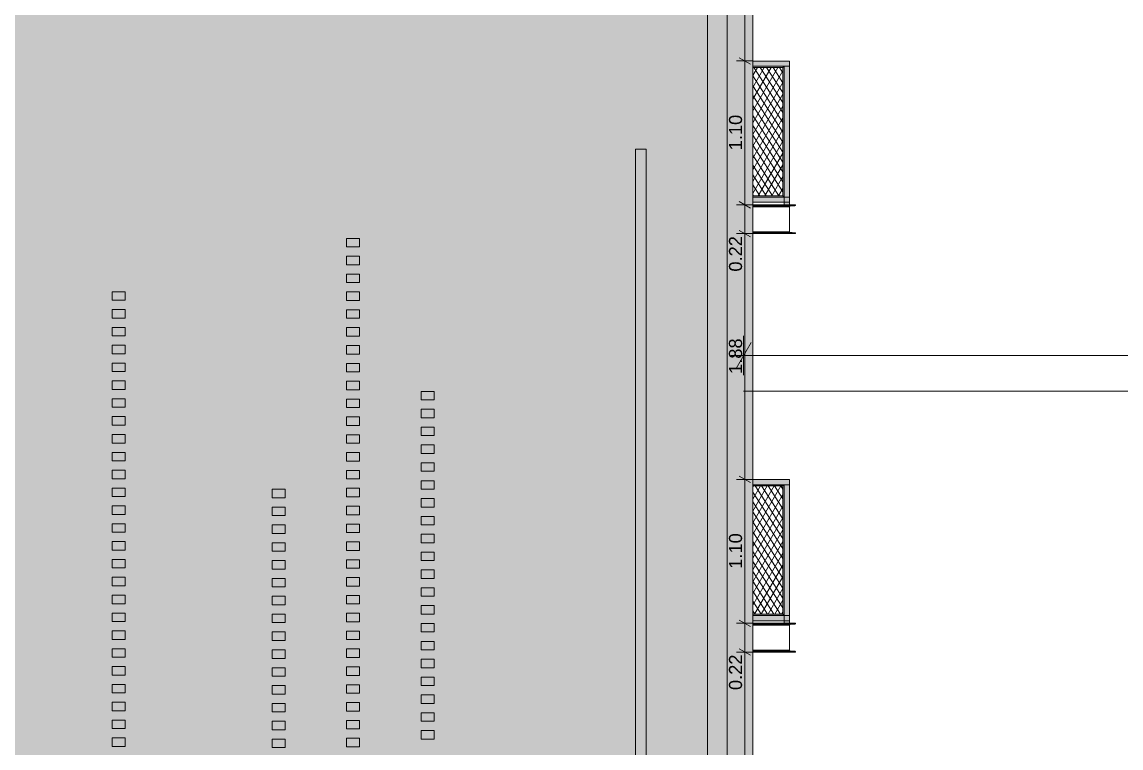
# Model space of a CAD drawing. Header units: millimetres. Extents: x 475616349 to 476941521, y 4620115302 to 4621446928.
# Drawn here: x 476732693 to 476741096, y 4620478227 to 4620483779 of the extents above; entities that cross this region are included whole.
import ezdxf

# ---------------------------------------------------------------- set-up
doc = ezdxf.new("R2010")
doc.units = ezdxf.units.MM
doc.header["$MEASUREMENT"] = 0
for name, color, linetype, lineweight in [('0_Pen_No__250_Pen_No__255', 255, 'Continuous', 0), ('0_Pen_No__250_Pen_No__7', 7, 'Continuous', 0), ('New_2D Drafting - General_Pen_No__30_Pen_No__9_Pen_No__9_Pen_No__255', 255, 'Continuous', 0), ('New_2D Drafting - General_Pen_No__30_Pen_No__9_Pen_No__9_Pen_No__7', 7, 'Continuous', 0), ('New_2D Drafting - General_Pen_No__4', 7, 'Continuous', 0), ('New_2D Drafting - General_Pen_No__7', 7, 'Continuous', 0), ('New_Structural - Bearing_Pen_No__1', 1, 'Continuous', 0), ('New_Structural - Bearing_Pen_No__250', 7, 'Continuous', 0), ('New_zoma_Pen_No__4', 7, 'Continuous', 0), ('New_zoma_Pen_No__7', 7, 'Continuous', 0), ('Structural - Bearing_Pen_No__7', 7, 'Continuous', 0), ('zoma_Pen_No__1', 1, 'Continuous', 0)]:
    doc.layers.add(name, color=color, linetype=linetype, lineweight=lineweight)
doc.layers.add('New_2D Drafting - General_Pen_No__30_Pen_No__9_Pen_No__9_Pen_No__254', color=7, linetype='Continuous', lineweight=0, true_color=0xcccccc)
doc.layers.add('New_zoma', color=7, linetype='Continuous')
doc.layers.add('zoma', color=7, linetype='Continuous')
doc.styles.add('GENERATED_STYLE_1', font='arial.ttf')
doc.styles.add('GENERATED_STYLE_2', font='arial.ttf')
doc.linetypes.add('Break', pattern='A,0,[1,бѓЎбѓђбѓ®бѓљбѓ\x98бѓ\x98 #13 nika1.Shx,S=15.679026,R=0,X=0,Y=0],-1975.557214,0', length=1975.557214)
doc.dimstyles.new('GENERATED_STYLE__19', dxfattribs={"dimtxt": 100, "dimasz": 64.421331, "dimexe": 0.18, "dimexo": 3, "dimgap": 0.09, "dimtad": 1, "dimlfac": 0.001, "dimzin": 0, "dimdsep": 46, "dimtxsty": 'GENERATED_STYLE_1', "dimblk": 'ARROWHEAD_2', "dimblk1": 'ARROWHEAD_2', "dimblk2": 'ARROWHEAD_2', "dimcen": 0.09, "dimclrd": 7, "dimclre": 7, "dimclrt": 7, "dimadec": 0, "dimazin": 0, "dimtfac": 1, "dimtdec": 4, "dimtmove": 0, "dimatfit": 3, "dimfxl": 1, "dimtolj": 1, "dimtzin": 0, "dimarcsym": 0})
doc.dimstyles.new('GENERATED_STYLE__4', dxfattribs={"dimtxt": 300, "dimasz": 152, "dimexe": 0.18, "dimexo": 3, "dimgap": 0.09, "dimtad": 1, "dimtih": 1, "dimtoh": 1, "dimlfac": 0.001, "dimzin": 0, "dimdsep": 46, "dimtxsty": 'GENERATED_STYLE_2', "dimblk": 'ARROWHEAD_2', "dimblk1": 'ARROWHEAD_2', "dimblk2": 'ARROWHEAD_2', "dimcen": 0.09, "dimclrd": 1, "dimclre": 1, "dimclrt": 1, "dimadec": 0, "dimazin": 0, "dimtfac": 1, "dimtdec": 4, "dimtmove": 0, "dimatfit": 3, "dimfxl": 1, "dimtolj": 1, "dimtzin": 0, "dimarcsym": 0})
pattern_1 = [(60, (476577134.07, 4620325125.74), (-38.971143, 22.5), []), (122.833095, (476577134.07, 4620325125.74), (36.80608, 18.75), [])]

# ---------------------------------------------------------------- blocks, each defined once
blk = doc.blocks.new('*D251', base_point=(476577134.1, 4620325125.7))
at = {"layer": 'zoma_Pen_No__1', "color": 1, "linetype": 'Continuous', "lineweight": 0, "transparency": 16777216}
for p, q in [((476738267.6, 4620481328.6), (476738152.1, 4620481128.6)), ((476738209.9, 4620481078.6), (476738209.9, 4620481378.6)), ((476746821.4, 4620481128.6), (476746936.9, 4620481328.6)), ((476746879.2, 4620481078.6), (476746879.2, 4620481378.6)), ((476738112.1, 4620481228.6), (476738209.9, 4620481228.6)), ((476738209.9, 4620481228.6), (476746879.2, 4620481228.6)), ((476746879.2, 4620481228.6), (476746977, 4620481228.6))]:
    blk.add_line(p, q, dxfattribs=at)
at = {"layer": 'zoma_Pen_No__1', "color": 1, "lineweight": 0, "transparency": 16777216, "insert": (476742031.6, 4620481288.6), "char_height": 300, "attachment_point": 7, "style": 'GENERATED_STYLE_2'}
blk.add_mtext('\\A1;{\\pql;\\fArial CYR|b0|i0|c204|p34;39.86}', dxfattribs=at)
blk = doc.blocks.new('ARROWHEAD_2')
at = {"color": 0, "linetype": 'Continuous', "lineweight": 0}
for p, q in [((-0.378, -0.655), (0.378, 0.655)), ((0, 0), (-1, 0))]:
    blk.add_line(p, q, dxfattribs=at)
blk = doc.blocks.new('*D1128', base_point=(476577134.1, 4620325125.7))
at = {"layer": 'New_zoma_Pen_No__4', "color": 7, "linetype": 'Continuous', "lineweight": 0, "transparency": 16777216}
for p, q in [((476738283.3, 4620478960.9), (476738156.1, 4620478960.9)), ((476738177.3, 4620478985.3), (476738262.1, 4620478936.4)), ((476738219.7, 4620477080.9), (476738219.7, 4620478960.9)), ((476738283.3, 4620477080.9), (476738156.1, 4620477080.9)), ((476738177.3, 4620477105.3), (476738262.1, 4620477056.4))]:
    blk.add_line(p, q, dxfattribs=at)
at = {"layer": 'New_zoma_Pen_No__7', "color": 7, "lineweight": 0, "transparency": 16777216, "char_height": 100, "attachment_point": 7, "rotation": 90, "style": 'GENERATED_STYLE_1'}
for s, insert in [('\\A1;{\\pql;\\fArial|b0|i0|c0|p34;0.22}', (476738199.7, 4620478670.3)), ('\\A1;{\\pql;\\fArial|b0|i0|c0|p34;1.88}', (476738199.7, 4620477887.8))]:
    blk.add_mtext(s, dxfattribs=dict(at, insert=insert))
blk = doc.blocks.new('*D1129', base_point=(476577134.1, 4620325125.7))
at = {"layer": 'New_zoma_Pen_No__4', "color": 7, "linetype": 'Continuous', "lineweight": 0, "transparency": 16777216}
for p, q in [((476738283.3, 4620479180.9), (476738156.1, 4620479180.9)), ((476738177.3, 4620479205.3), (476738262.1, 4620479156.4)), ((476738219.7, 4620478960.9), (476738219.7, 4620479180.9)), ((476738283.3, 4620478960.9), (476738156.1, 4620478960.9)), ((476738177.3, 4620478985.3), (476738262.1, 4620478936.4))]:
    blk.add_line(p, q, dxfattribs=at)
blk = doc.blocks.new('*D1130', base_point=(476577134.1, 4620325125.7))
at = {"layer": 'New_zoma_Pen_No__4', "color": 7, "linetype": 'Continuous', "lineweight": 0, "transparency": 16777216}
for p, q in [((476738177.3, 4620480305.3), (476738262.1, 4620480256.4)), ((476738283.3, 4620480280.9), (476738156.1, 4620480280.9)), ((476738219.7, 4620479180.9), (476738219.7, 4620480280.9)), ((476738283.3, 4620479180.9), (476738156.1, 4620479180.9)), ((476738177.3, 4620479205.3), (476738262.1, 4620479156.4))]:
    blk.add_line(p, q, dxfattribs=at)
at = {"layer": 'New_zoma_Pen_No__7', "color": 7, "lineweight": 0, "transparency": 16777216, "insert": (476738199.7, 4620479597.8), "char_height": 100, "attachment_point": 7, "rotation": 90, "style": 'GENERATED_STYLE_1'}
blk.add_mtext('\\A1;{\\pql;\\fArial|b0|i0|c0|p34;1.10}', dxfattribs=at)
blk = doc.blocks.new('*D1131', base_point=(476577134.1, 4620325125.7))
at = {"layer": 'New_zoma_Pen_No__4', "color": 7, "linetype": 'Continuous', "lineweight": 0, "transparency": 16777216}
for p, q in [((476738283.3, 4620482160.9), (476738156.1, 4620482160.9)), ((476738177.3, 4620482185.3), (476738262.1, 4620482136.4)), ((476738219.7, 4620480280.9), (476738219.7, 4620482160.9)), ((476738177.3, 4620480305.3), (476738262.1, 4620480256.4)), ((476738283.3, 4620480280.9), (476738156.1, 4620480280.9))]:
    blk.add_line(p, q, dxfattribs=at)
at = {"layer": 'New_zoma_Pen_No__7', "color": 7, "lineweight": 0, "transparency": 16777216, "char_height": 100, "attachment_point": 7, "rotation": 90, "style": 'GENERATED_STYLE_1'}
for s, insert in [('\\A1;{\\pql;\\fArial|b0|i0|c0|p34;0.22}', (476738199.7, 4620481870.3)), ('\\A1;{\\pql;\\fArial|b0|i0|c0|p34;1.88}', (476738199.7, 4620481087.8))]:
    blk.add_mtext(s, dxfattribs=dict(at, insert=insert))
blk = doc.blocks.new('*D1132', base_point=(476577134.1, 4620325125.7))
at = {"layer": 'New_zoma_Pen_No__4', "color": 7, "linetype": 'Continuous', "lineweight": 0, "transparency": 16777216}
for p, q in [((476738177.3, 4620482405.3), (476738262.1, 4620482356.4)), ((476738283.3, 4620482380.9), (476738156.1, 4620482380.9)), ((476738219.7, 4620482160.9), (476738219.7, 4620482380.9)), ((476738283.3, 4620482160.9), (476738156.1, 4620482160.9)), ((476738177.3, 4620482185.3), (476738262.1, 4620482136.4))]:
    blk.add_line(p, q, dxfattribs=at)
blk = doc.blocks.new('*D1133', base_point=(476577134.1, 4620325125.7))
at = {"layer": 'New_zoma_Pen_No__4', "color": 7, "linetype": 'Continuous', "lineweight": 0, "transparency": 16777216}
for p, q in [((476738177.3, 4620483505.3), (476738262.1, 4620483456.4)), ((476738283.3, 4620483480.9), (476738156.1, 4620483480.9)), ((476738219.7, 4620482380.9), (476738219.7, 4620483480.9)), ((476738177.3, 4620482405.3), (476738262.1, 4620482356.4)), ((476738283.3, 4620482380.9), (476738156.1, 4620482380.9))]:
    blk.add_line(p, q, dxfattribs=at)
at = {"layer": 'New_zoma_Pen_No__7', "color": 7, "lineweight": 0, "transparency": 16777216, "insert": (476738199.7, 4620482797.8), "char_height": 100, "attachment_point": 7, "rotation": 90, "style": 'GENERATED_STYLE_1'}
blk.add_mtext('\\A1;{\\pql;\\fArial|b0|i0|c0|p34;1.10}', dxfattribs=at)
blk = doc.blocks.new('*D1134', base_point=(476577134.1, 4620325125.7))
at = {"layer": 'New_zoma_Pen_No__4', "color": 7, "linetype": 'Continuous', "lineweight": 0, "transparency": 16777216}
for p, q in [((476738283.3, 4620486040.4), (476738156.1, 4620486040.4)), ((476738262.1, 4620486016), (476738177.3, 4620486064.9)), ((476738219.7, 4620486040.4), (476738219.7, 4620486081.9)), ((476738219.7, 4620483480.9), (476738219.7, 4620486040.4)), ((476738177.3, 4620483505.3), (476738262.1, 4620483456.4)), ((476738283.3, 4620483480.9), (476738156.1, 4620483480.9))]:
    blk.add_line(p, q, dxfattribs=at)
at = {"layer": 'New_zoma_Pen_No__7', "color": 7, "lineweight": 0, "transparency": 16777216, "insert": (476738199.7, 4620484627.6), "char_height": 100, "attachment_point": 7, "rotation": 90, "style": 'GENERATED_STYLE_1'}
blk.add_mtext('\\A1;{\\pql;\\fArial|b0|i0|c0|p34;2.56}', dxfattribs=at)

msp = doc.modelspace()

# ---------------------------------------------------------------- hatches: boundary and pattern name
at = {"layer": '0_Pen_No__250_Pen_No__255', "linetype": 'Continuous', "lineweight": 0, "true_color": 0x3f3f3f}
msp.add_hatch(color=250, dxfattribs=at).paths.add_polyline_path([(476737464.956, 4620472744.63), (476737464.692, 4620482806.061), (476737384.692, 4620482806.061), (476737384.692, 4620482703.661), (476737384.688, 4620472744.63)])
at = {"layer": 'New_2D Drafting - General_Pen_No__30_Pen_No__9_Pen_No__9_Pen_No__254', "linetype": 'Continuous', "lineweight": 0, "true_color": 0xcccccc}
h = msp.add_hatch(dxfattribs=at)
h.set_pattern_fill('BRICK___RUNNING_BOND', color=254, style=0, pattern_type=2)
h.set_pattern_definition([(0, (476731109.86, 4620481050.07), (0, 66.64), []), (90, (476731109.86, 4620481050.07), (-244.8, 0), [66.64, -66.64]), (90, (476731232.26, 4620481116.7), (-244.8, 0), [66.64, -66.64])])
h.paths.add_polyline_path([(476721139.846, 4620476040.844), (476721139.846, 4620486040.451), (476738280.212, 4620486040.447), (476738280.212, 4620485580.856), (476738280.219, 4620475470.855), (476738209.815, 4620475470.855), (476738209.815, 4620472841.511), (476738205.261, 4620472840.855), (476721139.846, 4620472840.855)])
h.paths.add_polyline_path([(476724810.212, 4620478540.855), (476724810.212, 4620476940.855), (476726410.212, 4620476940.855), (476726410.212, 4620478540.855)], flags=0)
h.paths.add_polyline_path([(476724810.212, 4620480140.855), (476726410.212, 4620480140.855), (476726410.212, 4620481740.855), (476724810.212, 4620481740.855)], flags=0)
h.paths.add_polyline_path([(476726410.212, 4620483340.854), (476726410.212, 4620484940.855), (476724810.212, 4620484940.855), (476724810.212, 4620483340.854)], flags=0)
h.paths.add_polyline_path([(476728410.07, 4620473740.854), (476728410.07, 4620475340.854), (476730010.07, 4620475340.854), (476730010.07, 4620473740.854)], flags=0)
h.paths.add_polyline_path([(476730010.984, 4620480140.855), (476730010.984, 4620481740.855), (476728410.551, 4620481740.855), (476728410.551, 4620480140.855)], flags=0)
h.paths.add_polyline_path([(476728410.551, 4620476940.855), (476730010.984, 4620476940.855), (476730010.984, 4620478540.855), (476728410.551, 4620478540.855)], flags=0)
h.paths.add_polyline_path([(476730010.551, 4620483340.854), (476728410.551, 4620483340.854), (476728410.551, 4620484940.854), (476730010.551, 4620484940.854)], flags=0)
at = {"layer": 'New_2D Drafting - General_Pen_No__30_Pen_No__9_Pen_No__9_Pen_No__255', "linetype": 'Continuous', "lineweight": 0}
for points in [[(476737934.86, 4620472801.888), (476738084.86, 4620472823.504), (476738084.86, 4620485340.881), (476737934.86, 4620485340.881)], [(476738559.858, 4620483480.856), (476738280.191, 4620483480.856), (476738280.191, 4620483440.856), (476738559.858, 4620483440.856)], [(476738509.851, 4620483430.856), (476738280.191, 4620483430.856), (476738280.191, 4620483440.856), (476738519.851, 4620483440.856)], [(476738509.851, 4620482450.855), (476738519.851, 4620482440.855), (476738519.851, 4620483440.856), (476738509.851, 4620483430.856)], [(476738559.858, 4620482380.855), (476738519.851, 4620482380.855), (476738519.851, 4620483440.856), (476738559.858, 4620483440.856)], [(476738520.22, 4620482440.855), (476738280.191, 4620482440.855), (476738280.191, 4620482450.855), (476738510.22, 4620482450.855)], [(476738559.858, 4620482440.855), (476738280.191, 4620482440.855), (476738280.191, 4620482400.855), (476738559.858, 4620482400.855)], [(476738559.858, 4620480280.856), (476738280.191, 4620480280.856), (476738280.191, 4620480240.856), (476738559.858, 4620480240.856)], [(476738509.851, 4620480230.856), (476738280.191, 4620480230.856), (476738280.191, 4620480240.856), (476738519.851, 4620480240.856)], [(476738509.851, 4620479250.855), (476738519.851, 4620479240.855), (476738519.851, 4620480240.856), (476738509.851, 4620480230.856)], [(476738559.858, 4620479180.855), (476738519.851, 4620479180.855), (476738519.851, 4620480240.856), (476738559.858, 4620480240.856)], [(476738520.22, 4620479240.855), (476738280.191, 4620479240.855), (476738280.191, 4620479250.855), (476738510.22, 4620479250.855)], [(476738559.858, 4620479240.855), (476738280.191, 4620479240.855), (476738280.191, 4620479200.855), (476738559.858, 4620479200.855)]]:
    msp.add_hatch(color=255, dxfattribs=at).paths.add_polyline_path(points)
at = {"layer": 'New_2D Drafting - General_Pen_No__7', "linetype": 'Continuous', "lineweight": 0}
h = msp.add_hatch(dxfattribs=at)
h.set_pattern_fill('BATT_INSULATION', style=0, pattern_type=2)
h.set_pattern_definition(pattern_1)
h.paths.add_polyline_path([(476738280.191, 4620482450.855), (476738509.851, 4620482450.855), (476738509.851, 4620483430.856), (476738280.191, 4620483430.856)])
h = msp.add_hatch(dxfattribs=at)
h.set_pattern_fill('BATT_INSULATION', style=0, pattern_type=2)
h.set_pattern_definition(pattern_1)
h.paths.add_polyline_path([(476738280.191, 4620479250.855), (476738509.851, 4620479250.855), (476738509.851, 4620480230.856), (476738280.191, 4620480230.856)])

# ---------------------------------------------------------------- linework, layer by layer
at = {"layer": '0_Pen_No__250_Pen_No__7', "color": 7, "linetype": 'Continuous', "lineweight": 0, "flags": 128}
msp.add_lwpolyline([(476737464.956, 4620472744.63), (476737464.692, 4620482806.061), (476737384.692, 4620482806.061), (476737384.692, 4620482703.661), (476737384.688, 4620472744.63)], close=True, dxfattribs=at)
at = {"layer": 'New_2D Drafting - General_Pen_No__30_Pen_No__9_Pen_No__9_Pen_No__7', "color": 7, "linetype": 'Continuous', "lineweight": 0, "flags": 128}
for points in [[(476721139.846, 4620476040.844), (476721139.846, 4620486040.451), (476738280.212, 4620486040.447), (476738280.212, 4620485580.856), (476738280.219, 4620475470.855), (476738209.815, 4620475470.855), (476738209.815, 4620472841.511), (476738205.261, 4620472840.855), (476721139.846, 4620472840.855)], [(476737934.86, 4620472801.888), (476738084.86, 4620472823.504), (476738084.86, 4620485340.881), (476737934.86, 4620485340.881)], [(476738559.858, 4620483480.856), (476738280.191, 4620483480.856), (476738280.191, 4620483440.856), (476738559.858, 4620483440.856)], [(476738509.851, 4620483430.856), (476738280.191, 4620483430.856), (476738280.191, 4620483440.856), (476738519.851, 4620483440.856)], [(476738509.851, 4620482450.855), (476738519.851, 4620482440.855), (476738519.851, 4620483440.856), (476738509.851, 4620483430.856)], [(476738559.858, 4620482380.855), (476738519.851, 4620482380.855), (476738519.851, 4620483440.856), (476738559.858, 4620483440.856)], [(476738520.22, 4620482440.855), (476738280.191, 4620482440.855), (476738280.191, 4620482450.855), (476738510.22, 4620482450.855)], [(476738559.858, 4620482440.855), (476738280.191, 4620482440.855), (476738280.191, 4620482400.855), (476738559.858, 4620482400.855)], [(476738559.858, 4620480280.856), (476738280.191, 4620480280.856), (476738280.191, 4620480240.856), (476738559.858, 4620480240.856)], [(476738509.851, 4620480230.856), (476738280.191, 4620480230.856), (476738280.191, 4620480240.856), (476738519.851, 4620480240.856)], [(476738509.851, 4620479250.855), (476738519.851, 4620479240.855), (476738519.851, 4620480240.856), (476738509.851, 4620480230.856)], [(476738559.858, 4620479180.855), (476738519.851, 4620479180.855), (476738519.851, 4620480240.856), (476738559.858, 4620480240.856)], [(476738520.22, 4620479240.855), (476738280.191, 4620479240.855), (476738280.191, 4620479250.855), (476738510.22, 4620479250.855)], [(476738559.858, 4620479240.855), (476738280.191, 4620479240.855), (476738280.191, 4620479200.855), (476738559.858, 4620479200.855)]]:
    msp.add_lwpolyline(points, close=True, dxfattribs=at)
at = {"layer": 'New_2D Drafting - General_Pen_No__4', "color": 7, "linetype": 'Continuous', "lineweight": 0, "flags": 128}
for points in [[(476738280.191, 4620482450.855), (476738509.851, 4620482450.855), (476738509.851, 4620483430.856), (476738280.191, 4620483430.856)], [(476738280.191, 4620479250.855), (476738509.851, 4620479250.855), (476738509.851, 4620480230.856), (476738280.191, 4620480230.856)]]:
    msp.add_lwpolyline(points, close=True, dxfattribs=at)
at = {"layer": 'New_Structural - Bearing_Pen_No__1', "color": 1, "linetype": 'Break', "lineweight": 0}
msp.add_line((476738209.877, 4620480956.421), (476746879.151, 4620480956.421), dxfattribs=at)
at = {"layer": 'New_Structural - Bearing_Pen_No__250', "color": 7, "linetype": 'Continuous', "lineweight": 0}
for p, q in [((476735175.052, 4620482059.277), (476735175.052, 4620482124.277)), ((476735274.724, 4620482124.277), (476735175.052, 4620482124.277)), ((476735274.724, 4620482059.277), (476735274.724, 4620482124.277)), ((476735274.724, 4620482059.277), (476735175.052, 4620482059.277)), ((476735175.052, 4620481922.76), (476735175.052, 4620481987.76)), ((476735274.724, 4620481987.76), (476735175.052, 4620481987.76)), ((476735274.724, 4620481922.76), (476735274.724, 4620481987.76)), ((476735274.724, 4620481922.76), (476735175.052, 4620481922.76)), ((476735175.052, 4620481786.243), (476735175.052, 4620481851.243)), ((476735274.724, 4620481851.243), (476735175.052, 4620481851.243)), ((476735274.724, 4620481786.243), (476735274.724, 4620481851.243)), ((476735274.724, 4620481786.243), (476735175.052, 4620481786.243)), ((476733382.589, 4620481716.753), (476733482.261, 4620481716.753)), ((476733382.589, 4620481651.753), (476733382.589, 4620481716.753)), ((476733382.589, 4620481651.753), (476733482.261, 4620481651.753)), ((476733482.261, 4620481651.753), (476733482.261, 4620481716.753)), ((476735175.052, 4620481649.725), (476735175.052, 4620481714.725)), ((476735274.724, 4620481714.725), (476735175.052, 4620481714.725)), ((476735274.724, 4620481649.725), (476735175.052, 4620481649.725)), ((476735274.724, 4620481649.725), (476735274.724, 4620481714.725)), ((476733382.589, 4620481580.236), (476733482.261, 4620481580.236)), ((476733382.589, 4620481515.236), (476733382.589, 4620481580.236)), ((476733482.261, 4620481515.236), (476733482.261, 4620481580.236)), ((476735175.052, 4620481513.208), (476735175.052, 4620481578.208)), ((476735274.724, 4620481578.208), (476735175.052, 4620481578.208)), ((476735274.724, 4620481513.208), (476735274.724, 4620481578.208)), ((476733382.589, 4620481515.236), (476733482.261, 4620481515.236)), ((476735274.724, 4620481513.208), (476735175.052, 4620481513.208)), ((476733382.589, 4620481443.719), (476733482.261, 4620481443.719)), ((476733382.589, 4620481378.719), (476733382.589, 4620481443.719)), ((476733482.261, 4620481378.719), (476733482.261, 4620481443.719)), ((476735175.052, 4620481376.691), (476735175.052, 4620481441.691)), ((476735274.724, 4620481441.691), (476735175.052, 4620481441.691)), ((476735274.724, 4620481376.691), (476735274.724, 4620481441.691)), ((476733382.589, 4620481378.719), (476733482.261, 4620481378.719)), ((476735274.724, 4620481376.691), (476735175.052, 4620481376.691)), ((476733382.589, 4620481307.201), (476733482.261, 4620481307.201)), ((476733382.589, 4620481242.201), (476733382.589, 4620481307.201)), ((476733382.589, 4620481242.201), (476733482.261, 4620481242.201)), ((476733482.261, 4620481242.201), (476733482.261, 4620481307.201)), ((476735175.052, 4620481240.173), (476735175.052, 4620481305.173)), ((476735274.724, 4620481305.173), (476735175.052, 4620481305.173)), ((476735274.724, 4620481240.173), (476735175.052, 4620481240.173)), ((476735274.724, 4620481240.173), (476735274.724, 4620481305.173)), ((476733382.589, 4620481170.684), (476733482.261, 4620481170.684)), ((476733382.589, 4620481105.684), (476733382.589, 4620481170.684)), ((476733482.261, 4620481105.684), (476733482.261, 4620481170.684)), ((476735175.052, 4620481103.656), (476735175.052, 4620481168.656)), ((476735274.724, 4620481168.656), (476735175.052, 4620481168.656)), ((476735274.724, 4620481103.656), (476735274.724, 4620481168.656)), ((476733382.589, 4620481105.684), (476733482.261, 4620481105.684)), ((476735274.724, 4620481103.656), (476735175.052, 4620481103.656)), ((476733382.589, 4620481034.167), (476733482.261, 4620481034.167)), ((476733382.589, 4620480969.167), (476733382.589, 4620481034.167)), ((476733482.261, 4620480969.167), (476733482.261, 4620481034.167)), ((476735175.052, 4620480967.139), (476735175.052, 4620481032.139)), ((476735274.724, 4620481032.139), (476735175.052, 4620481032.139)), ((476735274.724, 4620480967.139), (476735274.724, 4620481032.139)), ((476733382.589, 4620480969.167), (476733482.261, 4620480969.167)), ((476733382.589, 4620480897.649), (476733482.261, 4620480897.649)), ((476733382.589, 4620480832.649), (476733382.589, 4620480897.649)), ((476733482.261, 4620480832.649), (476733482.261, 4620480897.649)), ((476735274.724, 4620480967.139), (476735175.052, 4620480967.139)), ((476735175.052, 4620480830.622), (476735175.052, 4620480895.622)), ((476735274.724, 4620480895.622), (476735175.052, 4620480895.622)), ((476735274.724, 4620480830.622), (476735274.724, 4620480895.622)), ((476735744.724, 4620480889.104), (476735744.724, 4620480954.104)), ((476735844.397, 4620480954.104), (476735744.724, 4620480954.104)), ((476735844.397, 4620480889.104), (476735744.724, 4620480889.104)), ((476735844.397, 4620480889.104), (476735844.397, 4620480954.104)), ((476733382.589, 4620480832.649), (476733482.261, 4620480832.649)), ((476735274.724, 4620480830.622), (476735175.052, 4620480830.622)), ((476735744.724, 4620480752.587), (476735744.724, 4620480817.587)), ((476735844.397, 4620480817.587), (476735744.724, 4620480817.587)), ((476735844.397, 4620480752.587), (476735844.397, 4620480817.587)), ((476733382.589, 4620480761.132), (476733482.261, 4620480761.132)), ((476733382.589, 4620480696.132), (476733382.589, 4620480761.132)), ((476733482.261, 4620480696.132), (476733482.261, 4620480761.132)), ((476735175.052, 4620480694.104), (476735175.052, 4620480759.104)), ((476735274.724, 4620480759.104), (476735175.052, 4620480759.104)), ((476735274.724, 4620480694.104), (476735274.724, 4620480759.104)), ((476735844.397, 4620480752.587), (476735744.724, 4620480752.587)), ((476733382.589, 4620480696.132), (476733482.261, 4620480696.132)), ((476735274.724, 4620480694.104), (476735175.052, 4620480694.104)), ((476735744.724, 4620480616.07), (476735744.724, 4620480681.07)), ((476735844.397, 4620480681.07), (476735744.724, 4620480681.07)), ((476735844.397, 4620480616.07), (476735844.397, 4620480681.07)), ((476733382.589, 4620480624.615), (476733482.261, 4620480624.615)), ((476733382.589, 4620480559.615), (476733382.589, 4620480624.615)), ((476733382.589, 4620480559.615), (476733482.261, 4620480559.615)), ((476733482.261, 4620480559.615), (476733482.261, 4620480624.615)), ((476735175.052, 4620480557.587), (476735175.052, 4620480622.587)), ((476735274.724, 4620480622.587), (476735175.052, 4620480622.587)), ((476735274.724, 4620480557.587), (476735175.052, 4620480557.587)), ((476735274.724, 4620480557.587), (476735274.724, 4620480622.587)), ((476735844.397, 4620480616.07), (476735744.724, 4620480616.07)), ((476733382.589, 4620480488.098), (476733482.261, 4620480488.098)), ((476733382.589, 4620480423.098), (476733382.589, 4620480488.098)), ((476733482.261, 4620480423.098), (476733482.261, 4620480488.098)), ((476735175.052, 4620480421.07), (476735175.052, 4620480486.07)), ((476735274.724, 4620480486.07), (476735175.052, 4620480486.07)), ((476735274.724, 4620480421.07), (476735274.724, 4620480486.07)), ((476735744.724, 4620480479.553), (476735744.724, 4620480544.553)), ((476735844.397, 4620480544.553), (476735744.724, 4620480544.553)), ((476735844.397, 4620480479.553), (476735744.724, 4620480479.553)), ((476735844.397, 4620480479.553), (476735844.397, 4620480544.553)), ((476733382.589, 4620480423.098), (476733482.261, 4620480423.098)), ((476735274.724, 4620480421.07), (476735175.052, 4620480421.07)), ((476735744.724, 4620480343.035), (476735744.724, 4620480408.035)), ((476735844.397, 4620480408.035), (476735744.724, 4620480408.035)), ((476735844.397, 4620480343.035), (476735844.397, 4620480408.035)), ((476733382.589, 4620480351.58), (476733482.261, 4620480351.58)), ((476733382.589, 4620480286.58), (476733382.589, 4620480351.58)), ((476733482.261, 4620480286.58), (476733482.261, 4620480351.58)), ((476735175.052, 4620480284.553), (476735175.052, 4620480349.553)), ((476735274.724, 4620480349.553), (476735175.052, 4620480349.553)), ((476735274.724, 4620480284.553), (476735274.724, 4620480349.553)), ((476735844.397, 4620480343.035), (476735744.724, 4620480343.035)), ((476733382.589, 4620480286.58), (476733482.261, 4620480286.58)), ((476735274.724, 4620480284.553), (476735175.052, 4620480284.553)), ((476735744.724, 4620480206.518), (476735744.724, 4620480271.518)), ((476735844.397, 4620480271.518), (476735744.724, 4620480271.518)), ((476735844.397, 4620480206.518), (476735844.397, 4620480271.518)), ((476733382.589, 4620480215.063), (476733482.261, 4620480215.063)), ((476733382.589, 4620480150.063), (476733382.589, 4620480215.063)), ((476733382.589, 4620480150.063), (476733482.261, 4620480150.063)), ((476733482.261, 4620480150.063), (476733482.261, 4620480215.063)), ((476734605.38, 4620480141.518), (476734605.38, 4620480206.518)), ((476734705.052, 4620480206.518), (476734605.38, 4620480206.518)), ((476734705.052, 4620480141.518), (476734605.38, 4620480141.518)), ((476734705.052, 4620480141.518), (476734705.052, 4620480206.518)), ((476735175.052, 4620480148.035), (476735175.052, 4620480213.035)), ((476735274.724, 4620480213.035), (476735175.052, 4620480213.035)), ((476735274.724, 4620480148.035), (476735175.052, 4620480148.035)), ((476735274.724, 4620480148.035), (476735274.724, 4620480213.035)), ((476735844.397, 4620480206.518), (476735744.724, 4620480206.518)), ((476735744.724, 4620480070.001), (476735744.724, 4620480135.001)), ((476735844.397, 4620480135.001), (476735744.724, 4620480135.001)), ((476735844.397, 4620480070.001), (476735844.397, 4620480135.001)), ((476733382.589, 4620480078.546), (476733482.261, 4620480078.546)), ((476733382.589, 4620480013.546), (476733382.589, 4620480078.546)), ((476733482.261, 4620480013.546), (476733482.261, 4620480078.546)), ((476734605.38, 4620480005.001), (476734605.38, 4620480070.001)), ((476734705.052, 4620480070.001), (476734605.38, 4620480070.001)), ((476734705.052, 4620480005.001), (476734705.052, 4620480070.001)), ((476735175.052, 4620480011.518), (476735175.052, 4620480076.518)), ((476735274.724, 4620480076.518), (476735175.052, 4620480076.518)), ((476735274.724, 4620480011.518), (476735274.724, 4620480076.518)), ((476735844.397, 4620480070.001), (476735744.724, 4620480070.001)), ((476733382.589, 4620480013.546), (476733482.261, 4620480013.546)), ((476734705.052, 4620480005.001), (476734605.38, 4620480005.001)), ((476735274.724, 4620480011.518), (476735175.052, 4620480011.518)), ((476735744.724, 4620479933.483), (476735744.724, 4620479998.483)), ((476735844.397, 4620479998.483), (476735744.724, 4620479998.483)), ((476735844.397, 4620479933.483), (476735844.397, 4620479998.483)), ((476733382.589, 4620479942.028), (476733482.261, 4620479942.028)), ((476733382.589, 4620479877.028), (476733382.589, 4620479942.028)), ((476733482.261, 4620479877.028), (476733482.261, 4620479942.028)), ((476734605.38, 4620479868.483), (476734605.38, 4620479933.483)), ((476734705.052, 4620479933.483), (476734605.38, 4620479933.483)), ((476734705.052, 4620479868.483), (476734705.052, 4620479933.483)), ((476735175.052, 4620479875.001), (476735175.052, 4620479940.001)), ((476735274.724, 4620479940.001), (476735175.052, 4620479940.001)), ((476735274.724, 4620479875.001), (476735274.724, 4620479940.001)), ((476735844.397, 4620479933.483), (476735744.724, 4620479933.483)), ((476733382.589, 4620479877.028), (476733482.261, 4620479877.028)), ((476733382.589, 4620479805.511), (476733482.261, 4620479805.511)), ((476733382.589, 4620479740.511), (476733382.589, 4620479805.511)), ((476733482.261, 4620479740.511), (476733482.261, 4620479805.511)), ((476734705.052, 4620479868.483), (476734605.38, 4620479868.483)), ((476734605.38, 4620479731.966), (476734605.38, 4620479796.966)), ((476734705.052, 4620479796.966), (476734605.38, 4620479796.966)), ((476734705.052, 4620479731.966), (476734705.052, 4620479796.966)), ((476735274.724, 4620479875.001), (476735175.052, 4620479875.001)), ((476735175.052, 4620479738.483), (476735175.052, 4620479803.483)), ((476735274.724, 4620479803.483), (476735175.052, 4620479803.483)), ((476735274.724, 4620479738.483), (476735274.724, 4620479803.483)), ((476735744.724, 4620479796.966), (476735744.724, 4620479861.966)), ((476735844.397, 4620479861.966), (476735744.724, 4620479861.966)), ((476735844.397, 4620479796.966), (476735744.724, 4620479796.966)), ((476735844.397, 4620479796.966), (476735844.397, 4620479861.966)), ((476733382.589, 4620479740.511), (476733482.261, 4620479740.511)), ((476734705.052, 4620479731.966), (476734605.38, 4620479731.966)), ((476735274.724, 4620479738.483), (476735175.052, 4620479738.483)), ((476735744.724, 4620479660.449), (476735744.724, 4620479725.449)), ((476735844.397, 4620479725.449), (476735744.724, 4620479725.449)), ((476735844.397, 4620479660.449), (476735844.397, 4620479725.449)), ((476733382.589, 4620479668.994), (476733482.261, 4620479668.994)), ((476733382.589, 4620479603.994), (476733382.589, 4620479668.994)), ((476733482.261, 4620479603.994), (476733482.261, 4620479668.994)), ((476734605.38, 4620479595.449), (476734605.38, 4620479660.449)), ((476734705.052, 4620479660.449), (476734605.38, 4620479660.449)), ((476734705.052, 4620479595.449), (476734705.052, 4620479660.449)), ((476735175.052, 4620479601.966), (476735175.052, 4620479666.966)), ((476735274.724, 4620479666.966), (476735175.052, 4620479666.966)), ((476735274.724, 4620479601.966), (476735274.724, 4620479666.966)), ((476735844.397, 4620479660.449), (476735744.724, 4620479660.449)), ((476733382.589, 4620479603.994), (476733482.261, 4620479603.994)), ((476734705.052, 4620479595.449), (476734605.38, 4620479595.449)), ((476735274.724, 4620479601.966), (476735175.052, 4620479601.966)), ((476735744.724, 4620479523.932), (476735744.724, 4620479588.932)), ((476735844.397, 4620479588.932), (476735744.724, 4620479588.932)), ((476735844.397, 4620479523.932), (476735844.397, 4620479588.932)), ((476733382.589, 4620479532.477), (476733482.261, 4620479532.477)), ((476733382.589, 4620479467.477), (476733382.589, 4620479532.477)), ((476733382.589, 4620479467.477), (476733482.261, 4620479467.477)), ((476733482.261, 4620479467.477), (476733482.261, 4620479532.477)), ((476734605.38, 4620479458.932), (476734605.38, 4620479523.932)), ((476734705.052, 4620479523.932), (476734605.38, 4620479523.932)), ((476734705.052, 4620479458.932), (476734705.052, 4620479523.932)), ((476735175.052, 4620479465.449), (476735175.052, 4620479530.449)), ((476735274.724, 4620479530.449), (476735175.052, 4620479530.449)), ((476735274.724, 4620479465.449), (476735175.052, 4620479465.449)), ((476735274.724, 4620479465.449), (476735274.724, 4620479530.449)), ((476735844.397, 4620479523.932), (476735744.724, 4620479523.932)), ((476733382.589, 4620479395.959), (476733482.261, 4620479395.959)), ((476733382.589, 4620479330.959), (476733382.589, 4620479395.959)), ((476733482.261, 4620479330.959), (476733482.261, 4620479395.959)), ((476734705.052, 4620479458.932), (476734605.38, 4620479458.932)), ((476734605.38, 4620479322.414), (476734605.38, 4620479387.414)), ((476734705.052, 4620479387.414), (476734605.38, 4620479387.414)), ((476734705.052, 4620479322.414), (476734705.052, 4620479387.414)), ((476735175.052, 4620479328.932), (476735175.052, 4620479393.932)), ((476735274.724, 4620479393.932), (476735175.052, 4620479393.932)), ((476735274.724, 4620479328.932), (476735274.724, 4620479393.932)), ((476735744.724, 4620479387.414), (476735744.724, 4620479452.414)), ((476735844.397, 4620479452.414), (476735744.724, 4620479452.414)), ((476735844.397, 4620479387.414), (476735744.724, 4620479387.414)), ((476735844.397, 4620479387.414), (476735844.397, 4620479452.414)), ((476733382.589, 4620479330.959), (476733482.261, 4620479330.959)), ((476734705.052, 4620479322.414), (476734605.38, 4620479322.414)), ((476735274.724, 4620479328.932), (476735175.052, 4620479328.932)), ((476735744.724, 4620479250.897), (476735744.724, 4620479315.897)), ((476735844.397, 4620479315.897), (476735744.724, 4620479315.897)), ((476735844.397, 4620479250.897), (476735844.397, 4620479315.897)), ((476733382.589, 4620479259.442), (476733482.261, 4620479259.442)), ((476733382.589, 4620479194.442), (476733382.589, 4620479259.442)), ((476733482.261, 4620479194.442), (476733482.261, 4620479259.442)), ((476734605.38, 4620479185.897), (476734605.38, 4620479250.897)), ((476734705.052, 4620479250.897), (476734605.38, 4620479250.897)), ((476734705.052, 4620479185.897), (476734705.052, 4620479250.897)), ((476735175.052, 4620479192.414), (476735175.052, 4620479257.414)), ((476735274.724, 4620479257.414), (476735175.052, 4620479257.414)), ((476735274.724, 4620479192.414), (476735274.724, 4620479257.414)), ((476735844.397, 4620479250.897), (476735744.724, 4620479250.897)), ((476733382.589, 4620479194.442), (476733482.261, 4620479194.442)), ((476734705.052, 4620479185.897), (476734605.38, 4620479185.897)), ((476735274.724, 4620479192.414), (476735175.052, 4620479192.414)), ((476735744.724, 4620479114.38), (476735744.724, 4620479179.38)), ((476735844.397, 4620479179.38), (476735744.724, 4620479179.38)), ((476735844.397, 4620479114.38), (476735844.397, 4620479179.38)), ((476733382.589, 4620479122.925), (476733482.261, 4620479122.925)), ((476733382.589, 4620479057.925), (476733382.589, 4620479122.925)), ((476733382.589, 4620479057.925), (476733482.261, 4620479057.925)), ((476733482.261, 4620479057.925), (476733482.261, 4620479122.925)), ((476734605.38, 4620479049.38), (476734605.38, 4620479114.38)), ((476734705.052, 4620479114.38), (476734605.38, 4620479114.38)), ((476734705.052, 4620479049.38), (476734605.38, 4620479049.38)), ((476734705.052, 4620479049.38), (476734705.052, 4620479114.38)), ((476735175.052, 4620479055.897), (476735175.052, 4620479120.897)), ((476735274.724, 4620479120.897), (476735175.052, 4620479120.897)), ((476735274.724, 4620479055.897), (476735175.052, 4620479055.897)), ((476735274.724, 4620479055.897), (476735274.724, 4620479120.897)), ((476735844.397, 4620479114.38), (476735744.724, 4620479114.38)), ((476735744.724, 4620478977.863), (476735744.724, 4620479042.863)), ((476735844.397, 4620479042.863), (476735744.724, 4620479042.863)), ((476735844.397, 4620478977.863), (476735844.397, 4620479042.863)), ((476733382.589, 4620478986.408), (476733482.261, 4620478986.408)), ((476733382.589, 4620478921.408), (476733382.589, 4620478986.408)), ((476733482.261, 4620478921.408), (476733482.261, 4620478986.408)), ((476734605.38, 4620478912.863), (476734605.38, 4620478977.863)), ((476734705.052, 4620478977.863), (476734605.38, 4620478977.863)), ((476734705.052, 4620478912.863), (476734705.052, 4620478977.863)), ((476735175.052, 4620478919.38), (476735175.052, 4620478984.38)), ((476735274.724, 4620478984.38), (476735175.052, 4620478984.38)), ((476735274.724, 4620478919.38), (476735274.724, 4620478984.38)), ((476735844.397, 4620478977.863), (476735744.724, 4620478977.863)), ((476733382.589, 4620478921.408), (476733482.261, 4620478921.408)), ((476734705.052, 4620478912.863), (476734605.38, 4620478912.863)), ((476735274.724, 4620478919.38), (476735175.052, 4620478919.38)), ((476735744.724, 4620478841.345), (476735744.724, 4620478906.345)), ((476735844.397, 4620478906.345), (476735744.724, 4620478906.345)), ((476735844.397, 4620478841.345), (476735844.397, 4620478906.345)), ((476733382.589, 4620478849.89), (476733482.261, 4620478849.89)), ((476733382.589, 4620478784.89), (476733382.589, 4620478849.89)), ((476733482.261, 4620478784.89), (476733482.261, 4620478849.89)), ((476734605.38, 4620478776.345), (476734605.38, 4620478841.345)), ((476734705.052, 4620478841.345), (476734605.38, 4620478841.345)), ((476734705.052, 4620478776.345), (476734705.052, 4620478841.345)), ((476735175.052, 4620478782.863), (476735175.052, 4620478847.863)), ((476735274.724, 4620478847.863), (476735175.052, 4620478847.863)), ((476735274.724, 4620478782.863), (476735274.724, 4620478847.863)), ((476735844.397, 4620478841.345), (476735744.724, 4620478841.345)), ((476733382.589, 4620478784.89), (476733482.261, 4620478784.89)), ((476733382.589, 4620478713.373), (476733482.261, 4620478713.373)), ((476733382.589, 4620478648.373), (476733382.589, 4620478713.373)), ((476733482.261, 4620478648.373), (476733482.261, 4620478713.373)), ((476734705.052, 4620478776.345), (476734605.38, 4620478776.345)), ((476734605.38, 4620478639.828), (476734605.38, 4620478704.828)), ((476734705.052, 4620478704.828), (476734605.38, 4620478704.828)), ((476734705.052, 4620478639.828), (476734705.052, 4620478704.828)), ((476735274.724, 4620478782.863), (476735175.052, 4620478782.863)), ((476735175.052, 4620478646.345), (476735175.052, 4620478711.345)), ((476735274.724, 4620478711.345), (476735175.052, 4620478711.345)), ((476735274.724, 4620478646.345), (476735274.724, 4620478711.345)), ((476735744.724, 4620478704.828), (476735744.724, 4620478769.828)), ((476735844.397, 4620478769.828), (476735744.724, 4620478769.828)), ((476735844.397, 4620478704.828), (476735744.724, 4620478704.828)), ((476735844.397, 4620478704.828), (476735844.397, 4620478769.828)), ((476733382.589, 4620478648.373), (476733482.261, 4620478648.373)), ((476734705.052, 4620478639.828), (476734605.38, 4620478639.828)), ((476735274.724, 4620478646.345), (476735175.052, 4620478646.345)), ((476735744.724, 4620478568.311), (476735744.724, 4620478633.311)), ((476735844.397, 4620478633.311), (476735744.724, 4620478633.311)), ((476735844.397, 4620478568.311), (476735844.397, 4620478633.311)), ((476733382.589, 4620478576.856), (476733482.261, 4620478576.856)), ((476733382.589, 4620478511.856), (476733382.589, 4620478576.856)), ((476733482.261, 4620478511.856), (476733482.261, 4620478576.856)), ((476734605.38, 4620478503.311), (476734605.38, 4620478568.311)), ((476734705.052, 4620478568.311), (476734605.38, 4620478568.311)), ((476734705.052, 4620478503.311), (476734705.052, 4620478568.311)), ((476735175.052, 4620478509.828), (476735175.052, 4620478574.828)), ((476735274.724, 4620478574.828), (476735175.052, 4620478574.828)), ((476735274.724, 4620478509.828), (476735274.724, 4620478574.828)), ((476735844.397, 4620478568.311), (476735744.724, 4620478568.311)), ((476733382.589, 4620478511.856), (476733482.261, 4620478511.856)), ((476734705.052, 4620478503.311), (476734605.38, 4620478503.311)), ((476735274.724, 4620478509.828), (476735175.052, 4620478509.828)), ((476735744.724, 4620478431.793), (476735744.724, 4620478496.793)), ((476735844.397, 4620478496.793), (476735744.724, 4620478496.793)), ((476735844.397, 4620478431.793), (476735844.397, 4620478496.793)), ((476733382.589, 4620478440.338), (476733482.261, 4620478440.338)), ((476733382.589, 4620478375.338), (476733382.589, 4620478440.338)), ((476733382.589, 4620478375.338), (476733482.261, 4620478375.338)), ((476733482.261, 4620478375.338), (476733482.261, 4620478440.338)), ((476734605.38, 4620478366.793), (476734605.38, 4620478431.793)), ((476734705.052, 4620478431.793), (476734605.38, 4620478431.793)), ((476734705.052, 4620478366.793), (476734705.052, 4620478431.793)), ((476735175.052, 4620478373.311), (476735175.052, 4620478438.311)), ((476735274.724, 4620478438.311), (476735175.052, 4620478438.311)), ((476735274.724, 4620478373.311), (476735175.052, 4620478373.311)), ((476735274.724, 4620478373.311), (476735274.724, 4620478438.311)), ((476735844.397, 4620478431.793), (476735744.724, 4620478431.793)), ((476733382.589, 4620478303.821), (476733482.261, 4620478303.821)), ((476733382.589, 4620478238.821), (476733382.589, 4620478303.821)), ((476733482.261, 4620478238.821), (476733482.261, 4620478303.821)), ((476734705.052, 4620478366.793), (476734605.38, 4620478366.793)), ((476734605.38, 4620478230.276), (476734605.38, 4620478295.276)), ((476734705.052, 4620478295.276), (476734605.38, 4620478295.276)), ((476734705.052, 4620478230.276), (476734705.052, 4620478295.276)), ((476735175.052, 4620478236.793), (476735175.052, 4620478301.793)), ((476735274.724, 4620478301.793), (476735175.052, 4620478301.793)), ((476735274.724, 4620478236.793), (476735274.724, 4620478301.793)), ((476735744.724, 4620478295.276), (476735744.724, 4620478360.276)), ((476735844.397, 4620478360.276), (476735744.724, 4620478360.276)), ((476735844.397, 4620478295.276), (476735744.724, 4620478295.276)), ((476735844.397, 4620478295.276), (476735844.397, 4620478360.276)), ((476733382.589, 4620478238.821), (476733482.261, 4620478238.821)), ((476734705.052, 4620478230.276), (476734605.38, 4620478230.276)), ((476735274.724, 4620478236.793), (476735175.052, 4620478236.793))]:
    msp.add_line(p, q, dxfattribs=at)
at = {"layer": 'Structural - Bearing_Pen_No__7', "color": 7, "linetype": 'Continuous', "lineweight": 0}
for p, q in [((476738280.164, 4620482380.862), (476738606.184, 4620482380.862)), ((476738280.164, 4620482378.367), (476738606.184, 4620482378.367)), ((476738280.164, 4620482374.412), (476738601.721, 4620482374.412)), ((476738280.164, 4620482370.422), (476738564.32, 4620482370.422)), ((476738280.164, 4620482366.467), (476738559.858, 4620482366.467)), ((476738559.858, 4620482366.467), (476738560.257, 4620482367.998)), ((476738559.858, 4620482175.257), (476738559.858, 4620482366.467)), ((476738560.257, 4620482367.998), (476738561.395, 4620482369.296)), ((476738561.395, 4620482369.296), (476738563.098, 4620482370.163)), ((476738563.098, 4620482370.163), (476738564.32, 4620482370.422)), ((476738564.32, 4620482370.422), (476738601.721, 4620482374.412)), ((476738601.721, 4620482374.412), (476738602.943, 4620482374.672)), ((476738602.943, 4620482374.672), (476738604.646, 4620482375.539)), ((476738604.646, 4620482375.539), (476738605.784, 4620482376.836)), ((476738605.784, 4620482376.836), (476738606.184, 4620482378.367)), ((476738606.184, 4620482378.367), (476738606.184, 4620482380.862)), ((476738280.159, 4620482175.257), (476738559.858, 4620482175.257)), ((476738280.159, 4620482171.302), (476738564.32, 4620482171.302)), ((476738280.159, 4620482167.312), (476738601.721, 4620482167.312)), ((476738280.159, 4620482163.357), (476738606.184, 4620482163.357)), ((476738280.159, 4620482160.862), (476738606.184, 4620482160.862)), ((476738560.257, 4620482173.726), (476738559.858, 4620482175.257)), ((476738561.395, 4620482172.429), (476738560.257, 4620482173.726)), ((476738563.098, 4620482171.562), (476738561.395, 4620482172.429)), ((476738564.32, 4620482171.302), (476738563.098, 4620482171.562)), ((476738601.721, 4620482167.312), (476738564.32, 4620482171.302)), ((476738602.943, 4620482167.053), (476738601.721, 4620482167.312)), ((476738604.646, 4620482166.186), (476738602.943, 4620482167.053)), ((476738605.784, 4620482164.888), (476738604.646, 4620482166.186)), ((476738606.184, 4620482163.357), (476738605.784, 4620482164.888)), ((476738606.184, 4620482160.862), (476738606.184, 4620482163.357)), ((476738280.164, 4620479180.862), (476738606.184, 4620479180.862)), ((476738280.164, 4620479178.367), (476738606.184, 4620479178.367)), ((476738280.164, 4620479174.412), (476738601.721, 4620479174.412)), ((476738280.164, 4620479170.422), (476738564.32, 4620479170.422)), ((476738280.164, 4620479166.467), (476738559.858, 4620479166.467)), ((476738559.858, 4620479166.467), (476738560.257, 4620479167.998)), ((476738559.858, 4620478975.257), (476738559.858, 4620479166.467)), ((476738560.257, 4620479167.998), (476738561.395, 4620479169.296)), ((476738561.395, 4620479169.296), (476738563.098, 4620479170.163)), ((476738563.098, 4620479170.163), (476738564.32, 4620479170.422)), ((476738564.32, 4620479170.422), (476738601.721, 4620479174.412)), ((476738601.721, 4620479174.412), (476738602.943, 4620479174.672)), ((476738602.943, 4620479174.672), (476738604.646, 4620479175.539)), ((476738604.646, 4620479175.539), (476738605.784, 4620479176.836)), ((476738605.784, 4620479176.836), (476738606.184, 4620479178.367)), ((476738606.184, 4620479178.367), (476738606.184, 4620479180.862)), ((476738280.159, 4620478975.257), (476738559.858, 4620478975.257)), ((476738280.159, 4620478971.302), (476738564.32, 4620478971.302)), ((476738280.159, 4620478967.312), (476738601.721, 4620478967.312)), ((476738280.159, 4620478963.357), (476738606.184, 4620478963.357)), ((476738280.159, 4620478960.862), (476738606.184, 4620478960.862)), ((476738560.257, 4620478973.726), (476738559.858, 4620478975.257)), ((476738561.395, 4620478972.429), (476738560.257, 4620478973.726)), ((476738563.098, 4620478971.562), (476738561.395, 4620478972.429)), ((476738564.32, 4620478971.302), (476738563.098, 4620478971.562)), ((476738601.721, 4620478967.312), (476738564.32, 4620478971.302)), ((476738602.943, 4620478967.053), (476738601.721, 4620478967.312)), ((476738604.646, 4620478966.186), (476738602.943, 4620478967.053)), ((476738605.784, 4620478964.888), (476738604.646, 4620478966.186)), ((476738606.184, 4620478963.357), (476738605.784, 4620478964.888)), ((476738606.184, 4620478960.862), (476738606.184, 4620478963.357))]:
    msp.add_line(p, q, dxfattribs=at)

# ---------------------------------------------------------------- dimensions: what is measured, and where the dimension line sits
at = {"layer": 'New_zoma', "color": 7, "linetype": 'Continuous', "lineweight": 0}
for base, p1, p2, picture, middle in [((476738219.71, 4620486040.447), (476738559.858, 4620483480.856), (476738280.212, 4620486040.447), '*D1134', (476738149.71, 4620484757.505)), ((476738219.71, 4620483480.856), (476738606.184, 4620482380.862), (476738559.858, 4620483480.856), '*D1133', (476738149.71, 4620482927.713)), ((476738219.71, 4620482380.862), (476738606.184, 4620482160.862), (476738606.184, 4620482380.862), '*D1132', (476738149.71, 4620482000.19)), ((476738219.71, 4620482160.862), (476738559.858, 4620480280.856), (476738606.184, 4620482160.862), '*D1131', (476738149.71, 4620481217.713)), ((476738219.71, 4620480280.856), (476738606.184, 4620479180.862), (476738559.858, 4620480280.856), '*D1130', (476738149.71, 4620479727.713)), ((476738219.71, 4620479180.862), (476738606.184, 4620478960.862), (476738606.184, 4620479180.862), '*D1129', (476738149.71, 4620478800.19)), ((476738219.71, 4620478960.862), (476738559.858, 4620477080.856), (476738606.184, 4620478960.862), '*D1128', (476738149.71, 4620478017.713))]:
    dim = msp.add_linear_dim(base=base, p1=p1, p2=p2, angle=90, dimstyle='GENERATED_STYLE__19', dxfattribs=at)
    dim.commit()
    dim.dimension.update_dxf_attribs({"geometry": picture, "text_midpoint": middle, "dimtype": 160, "text_rotation": 90})
at = {"layer": 'zoma', "color": 1, "linetype": 'Continuous', "lineweight": 0}
dim = msp.add_linear_dim(base=(476746879.151, 4620481228.628), p1=(476738209.877, 4620481505.37), p2=(476746879.151, 4620481228.628), text='39.86', dimstyle='GENERATED_STYLE__4', dxfattribs=at)
dim.commit()
dim.dimension.update_dxf_attribs({"geometry": '*D251', "text_midpoint": (476742535.601, 4620481438.628), "dimtype": 160})

doc.saveas('drawing.dxf')
